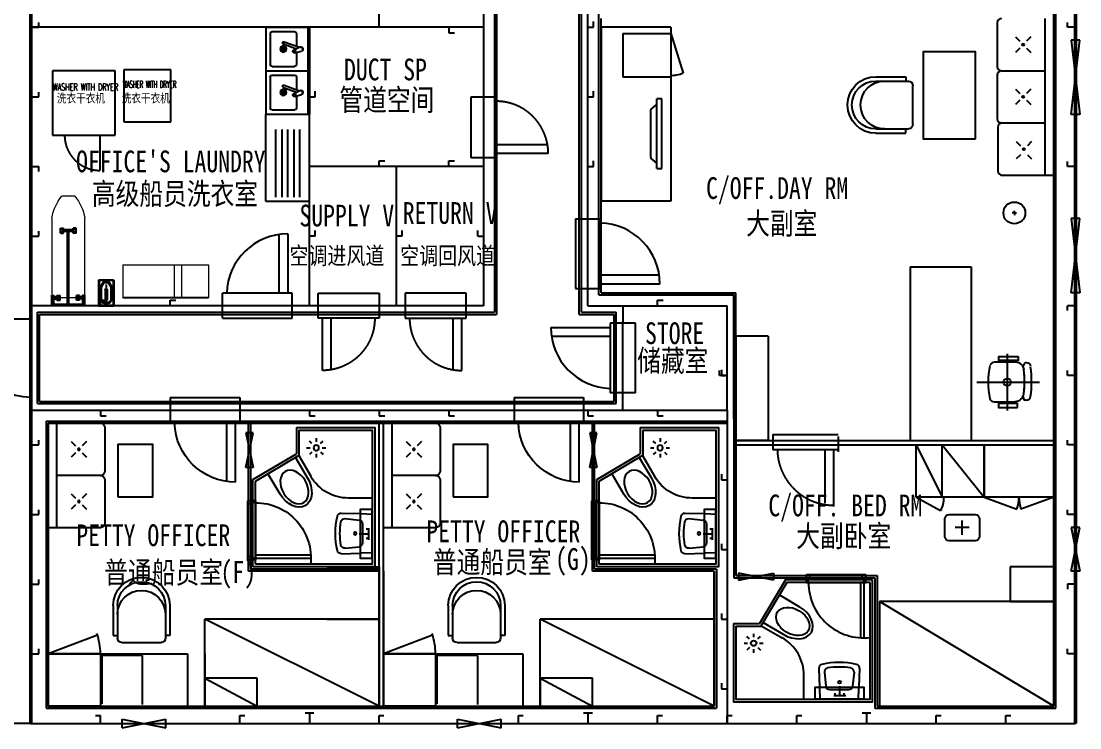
# Model space of a CAD drawing. Header units: millimetres. Extents: x -1838618 to -1600818, y -1770412 to -1553248.
# Drawn here: x -1688121 to -1675959, y -1695195 to -1687075 of the extents above; entities that cross this region are included whole.
import ezdxf
from ezdxf.enums import TextEntityAlignment as Align

# ---------------------------------------------------------------- set-up
doc = ezdxf.new("R2010")
doc.units = ezdxf.units.MM
doc.header["$LTSCALE"] = 100
for name, pattern in [('ACAD_ISO04W100', [30, 24, -3, 0, -3]), ('AI9-LType1', [1.143, 0.762, -0.381]), ('BORDER', [1.75, 1, -0.25, 0.25, -0.25]), ('CENTER2', [28.575, 19.05, -3.175, 3.175, -3.175]), ('DASHED', [0.75, 0.5, -0.25]), ('DASHEDSS', [0.175, 0.125, -0.05]), ('EB_DASHDOT', [39, 30, -3, 3, -3]), ('HIDDEN', [9.525, 6.35, -3.175]), ('PHANTOM2', [31.75, 15.875, -3.175, 3.175, -3.175, 3.175, -3.175])]:
    doc.linetypes.add(name, pattern=pattern)
for name, color, linetype in [('0 CSDC Comment', 9, 'Continuous'), ('412equipment', 6, 'Continuous'), ('CC', 90, 'Continuous'), ('Eq', 4, 'PHANTOM2'), ('FUN', 3, 'Continuous'), ('Funno', 3, 'Continuous'), ('Furniture', 3, 'Continuous'), ('LIN', 132, 'Continuous'), ('text1', 7, 'Continuous'), ('TEXT2', 7, 'Continuous'), ('TOITOR', 6, 'Continuous')]:
    doc.layers.add(name, color=color, linetype=linetype)
for name, color, linetype, lineweight in [('CAXA0', 2, 'Continuous', 70), ('CAXA3', 2, 'Continuous', 25), ("OWNER'S C", 4, 'CENTER2', 15)]:
    doc.layers.add(name, color=color, linetype=linetype, lineweight=lineweight)
doc.styles.add('HZ', font='romans.shx', dxfattribs={"width": 0.8, "height": 4, "bigfont": 'hzdx.shx'})
doc.styles.add('ROMANC', font='romans.shx', dxfattribs={"width": 0.85, "height": 150})
doc.styles.add('ROMANT', font='', dxfattribs={"width": 0.8})
doc.styles.get('ROMANT').set_extended_font_data('SimSun')

# ---------------------------------------------------------------- blocks, each defined once
blk = doc.blocks.new('A$C67547F16')
at = {"color": 6}
for p, q in [((0, 9600), (0, -9600)), ((-12000, -9600), (-14712, -9600)), ((-12000, -9600), (0, -9600))]:
    blk.add_line(p, q, dxfattribs=at)
blk = doc.blocks.new('C DECK')
at = {"color": 6, "lineweight": 50}
for p, q in [((0, 9600, 590), (0, -9600, 590)), ((-12000, -4800, 590), (-12000, 6000, 590)), ((-12000, -4800, 590), (-12000, -6000, 590)), ((-12000, -9600, 590), (-12000, -6000, 590))]:
    blk.add_line(p, q, dxfattribs=at)
at = {"layer": '412equipment', "color": 7}
blk.add_blockref('A$C67547F16', (0, 0, 590), dxfattribs=at)
blk = doc.blocks.new('3沙发')
at = {"color": 2}
for p, q in [((-650, 650), (-1150, 650)), ((-50, 650), (-550, 650)), ((-1200, 600), (-1200, 0)), ((-600, 600), (-600, 100)), ((0, 0), (0, 600)), ((-939, 389), (-989, 439)), ((-811, 439), (-861, 389)), ((-339, 389), (-389, 439)), ((-211, 439), (-261, 389)), ((-939, 311), (-989, 261)), ((-892, 358), (-908, 342)), ((-892, 342), (-908, 358)), ((-811, 261), (-861, 311)), ((-339, 311), (-389, 261)), ((-292, 358), (-308, 342)), ((-292, 342), (-308, 358)), ((-211, 261), (-261, 311)), ((-1200, 100), (0, 100)), ((-1200, 0), (0, 0)), ((0, 100), (0, 100))]:
    blk.add_line(p, q, dxfattribs=at)
for centre in [(-900, 350), (-300, 350)]:
    blk.add_circle(centre, 11.2, dxfattribs=at)
for centre, start, end in [((-1150, 600), 90, 180), ((-650, 600), 0, 90), ((-550, 600), 90, 180), ((-50, 600), 0, 90)]:
    blk.add_arc(centre, 50, start, end, dxfattribs=at)
blk = doc.blocks.new('沙发')
at = {"color": 2, "linetype": 'Continuous'}
for p, q in [((100, 275), (-275, 275)), ((100, 325), (-243.791834, 325)), ((-243.791834, 325), (-243.791834, 275)), ((-325, -225), (-325, 225)), ((100, -275), (-275, -275)), ((-243.791834, -325), (-243.791834, -275)), ((100, -325), (-243.791834, -325))]:
    blk.add_line(p, q, dxfattribs=at)
for centre, radius, start, end in [((-275, 225), 50, 90, 180), ((0, 0), 275, 270, 90), ((100, 0), 325, 270, 90), ((100, 0), 275, 270, 90), ((-275, -225), 50, 180, 270)]:
    blk.add_arc(centre, radius, start, end, dxfattribs=at)
blk = doc.blocks.new('N.T.')
at = {"color": 2}
for p, q in [((0, 0), (0, -400)), ((500, 0), (0, 0)), ((500, -400), (500, 0)), ((0, -400), (500, -400))]:
    blk.add_line(p, q, dxfattribs=at)
blk = doc.blocks.new('BED(2000X1000)')
at = {"color": 2}
for p, q in [((0, -1000), (0, 0)), ((2000, 0), (0, 0)), ((2000, 0), (2000, -1000)), ((0, -1000), (2000, -1000))]:
    blk.add_line(p, q, dxfattribs=at)
at = {"color": 1, "linetype": 'ACAD_ISO04W100', "ltscale": 5}
blk.add_line((2000, -1000), (0, 0), dxfattribs=at)
blk = doc.blocks.new('T.T.1000X600X600')
at = {"layer": 'Furniture'}
blk.add_lwpolyline([(-565, 199), (-165, 199), (-165, -401), (-565, -401)], close=True, dxfattribs=at)
blk = doc.blocks.new('1')
at = {"color": 6}
for p, q in [((-29251, -38306), (-29161, -38306)), ((-29161, -38306), (-29161, -38250))]:
    blk.add_line(p, q, dxfattribs=at)
blk = doc.blocks.new('A$C491949C4')
at = {"color": 240, "linetype": 'ByBlock'}
for p, q in [((982, 384), (989, 166)), ((1450, 384), (1443, 166)), ((1045, 339), (1062, 179)), ((1387, 339), (1370, 179)), ((989, 151), (993, 32)), ((1105, 140), (1327, 140)), ((1223, 73), (1223, 177)), ((1439, 32), (1443, 151)), ((1156, 73), (1291, 73)), ((1169, 73), (1169, 99)), ((1274, 73), (1274, 99))]:
    blk.add_line(p, q, dxfattribs=at)
blk.add_lwpolyline([(940, 30), (940, 166), (1500, 166), (1500, 30)], close=True, dxfattribs=at)
blk.add_circle((1218, 225), 16.4, dxfattribs=at)
for centre, radius, start, end in [((1026, 385), 44, 102.5848, 181.8677), ((1216, -423), 874, 76.7925, 103.2092), ((1089, 344), 44, 99.097, 185.8302), ((1216, -390), 789, 80.2286, 99.7732), ((1343, 344), 44, 354.1698, 80.9047), ((1406, 385), 44, 358.1323, 77.4168), ((1105, 184), 44, 185.8302, 270), ((1327, 184), 44, 270, 354.1698)]:
    blk.add_arc(centre, radius, start, end, dxfattribs=at)
at = {"layer": 'TOITOR', "color": 240, "linetype": 'ByBlock'}
for p, q in [((840, 1370), (840, 1460)), ((840, 1460), (1520, 1460)), ((880, 1410), (880, 1460)), ((1480, 1410), (1480, 1460)), ((1520, 1370), (1520, 1460)), ((597, 1400), (300, 900)), ((615, 1370), (317, 869)), ((1600, 1400), (597, 1400)), ((1570, 1370), (615, 1370)), ((840, 1370), (1520, 1370)), ((860, 1370), (860, 1410)), ((860, 1410), (1500, 1410)), ((1462, 1370), (1462, 734)), ((1500, 1370), (1500, 1410)), ((1500, 1370), (1500, 733)), ((530, 1228), (760, 1091)), ((0, 900), (300, 900)), ((30, 870), (317, 870)), ((319, 873), (559, 735)), ((342, 911), (572, 775)), ((184, 722), (155, 750)), ((233, 782), (233, 742)), ((282, 722), (310, 750)), ((123, 672), (163, 672)), ((184, 623), (155, 594)), ((282, 623), (310, 594)), ((302, 672), (343, 672)), ((233, 603), (233, 562)), ((810, 30), (810, 302))]:
    blk.add_line(p, q, dxfattribs=at)
for points in [[(0, 900), (0, 0), (1600, 0), (1600, 1400)], [(30, 870), (30, 30), (1570, 30), (1570, 1370)]]:
    blk.add_lwpolyline(points, dxfattribs=at)
blk.add_circle((233, 672), 31.3, dxfattribs=at)
for centre, radius, start, end in [((1500, 1370), 637, 180, 276.309), ((310, 302), 500, 0, 60.1011)]:
    blk.add_arc(centre, radius, start, end, dxfattribs=at)
blk.add_ellipse((683, 922), major_axis=(178, -106), ratio=0.695122, dxfattribs=at)
blk.add_ellipse((666, 933), major_axis=(230, -137), ratio=0.688679, start_param=-1.570796, end_param=1.570796, dxfattribs=at)
blk = doc.blocks.new('A$C27DC17FB')
at = {"layer": 'LIN'}
for p, q in [((0, 400), (82, 0)), ((0, 0), (82, 400)), ((82, 400), (0, 400)), ((82, 0), (0, 0))]:
    blk.add_line(p, q, dxfattribs=at)
blk = doc.blocks.new('SANTITY A')
at = {"layer": 'LIN'}
for p, q in [((0, 1700), (-1500, 1700)), ((-1500, 1700), (-1500, 0)), ((0, 1675), (-1475, 1675)), ((-1475, 1675), (-1475, 0))]:
    blk.add_line(p, q, dxfattribs=at)
blk.add_blockref('A$C27DC17FB', (-1529, 110), dxfattribs=at)
at = {"layer": 'TOITOR', "rotation": 90}
blk.add_blockref('A$C491949C4', (-50, 50), dxfattribs=at)
blk = doc.blocks.new('TV')
at = {"layer": 'Eq'}
for p, q in [((62, 56), (118, 125)), ((666, 130), (134, 130)), ((738, 56), (682, 125)), ((0, 56), (0, 0)), ((0, 56), (800, 56)), ((0, 0), (800, 0)), ((800, 0), (800, 56))]:
    blk.add_line(p, q, dxfattribs=at)
for centre, start, end in [((134, 105), 90, 128.5889), ((666, 105), 51.4111, 90)]:
    blk.add_arc(centre, 25, start, end, dxfattribs=at)
blk = doc.blocks.new('TV TABLE2')
at = {"layer": 'FUN'}
for p, q in [((0, 0), (0, -800)), ((0, 0), (2000, 0)), ((2000, 0), (2000, -800)), ((0, -800), (2000, -800))]:
    blk.add_line(p, q, dxfattribs=at)
blk = doc.blocks.new('book rack(600x320x280)')
at = {"color": 2, "ltscale": 10}
for p, q in [((-600, 0), (-600, -320)), ((0, 0), (-600, 0)), ((-600, 0), (0, -320)), ((0, -320), (0, 0)), ((-600, -320), (0, -320))]:
    blk.add_line(p, q, dxfattribs=at)
blk = doc.blocks.new('BC12')
at = {"color": 2}
for p, q in [((0, 0), (370, 0)), ((0, -1200), (0, 0)), ((370, -1200), (370, 0)), ((0, -1200), (370, -1200))]:
    blk.add_line(p, q, dxfattribs=at)
blk = doc.blocks.new('DFD')
at = {"color": 2}
for p, q in [((700, 0), (0, 0)), ((0, 0), (0, -287)), ((700, -287), (700, 0)), ((0, -287), (700, -287))]:
    blk.add_line(p, q, dxfattribs=at)
at = {"color": 2, "linetype": 'BORDER', "ltscale": 200}
for p, q in [((550, -879), (550, -287)), ((650, -887), (650, -287))]:
    blk.add_line(p, q, dxfattribs=at)
at = {"color": 2, "linetype": 'BORDER', "lineweight": -3, "ltscale": 200}
blk.add_arc((650, -287), 600, 179.9967, 270, dxfattribs=at)
blk = doc.blocks.new('DOOR700C NEW')
at = {"color": 2}
for p, q in [((650, 688), (650, 13)), ((750, 695), (750, 13)), ((800, 13), (0, 13)), ((0, -275), (0, 13)), ((800, -275), (800, 13)), ((0, -275), (800, -275))]:
    blk.add_line(p, q, dxfattribs=at)
at = {"color": 2, "lineweight": -3, "ltscale": 5}
blk.add_arc((750, -5), 700, 90, 178.5788, dxfattribs=at)
blk = doc.blocks.new('ST.')
at = {"color": 2, "ltscale": 10}
for p, q in [((-151, 150), (-151, -150)), ((99, 200), (-101, 200)), ((149, -150), (149, 150)), ((-101, -200), (49, -200)), ((49, -200), (99, -200))]:
    blk.add_line(p, q, dxfattribs=at)
at = {"color": 2, "linetype": 'CENTER2', "ltscale": 5}
for p, q in [((-85, 0), (83, 0)), ((-1, 81), (-1, -81))]:
    blk.add_line(p, q, dxfattribs=at)
at = {"color": 2, "ltscale": 10}
for centre, start, end in [((-101, 150), 90, 180), ((99, 150), 0, 90), ((-101, -150), 180, 270), ((99, -150), 270, 0)]:
    blk.add_arc(centre, 50, start, end, dxfattribs=at)
blk = doc.blocks.new('WARDROBE(800X600X2100)')
at = {"color": 2}
for p, q in [((0, 0), (800, 0)), ((0, 0), (0, -600)), ((800, 0), (800, -600)), ((800, 0), (800, -500)), ((800, -600), (0, -600)), ((0, -600), (376, -737)), ((0, -600), (0, -600)), ((800, -600), (424, -737))]:
    blk.add_line(p, q, dxfattribs=at)
for centre, start, end in [((0, -600), 339.9575, 0), ((800, -600), 180, 200.0425)]:
    blk.add_arc(centre, 400, start, end, dxfattribs=at)
blk = doc.blocks.new('CAXBLOCK37', base_point=(39391, -218530))
at = {"layer": 'CAXA3', "linetype": 'Continuous', "lineweight": 25}
for p, q in [((39345, -218599), (39366, -218523)), ((39377, -218612), (39414, -218542)), ((39354, -218618), (39357, -218619)), ((39448, -218728), (39394, -218580)), ((39474, -218719), (39411, -218546))]:
    blk.add_line(p, q, dxfattribs=at)
for centre, radius, start, end in [((39391, -218530), 26, 332.4043, 164.5987), ((39391, -218530), 21, 2.452, 135.3094), ((39360, -218603), 16, 164.5987, 248.5015), ((39363, -218604), 16, 248.5015, 332.4043), ((39461, -218724), 14, 200, 290), ((39461, -218724), 14, 290, 20)]:
    blk.add_arc(centre, radius, start, end, dxfattribs=at)
blk.add_ellipse((39364, -218597), major_axis=(4.8, 12.1), ratio=0.769231, dxfattribs=at)
blk = doc.blocks.new('CAXBLOCK38', base_point=(39391, -218730))
at = {"layer": 'CAXA3', "linetype": 'Continuous', "lineweight": 25}
for p, q in [((39389, -218728), (39366, -218728)), ((39389, -218732), (39366, -218732)), ((39389, -218705), (39389, -218728)), ((39389, -218732), (39389, -218755)), ((39393, -218705), (39393, -218728)), ((39416, -218728), (39393, -218728)), ((39416, -218732), (39393, -218732)), ((39393, -218732), (39393, -218755))]:
    blk.add_line(p, q, dxfattribs=at)
for radius in [35, 25]:
    blk.add_circle((39391, -218730), radius, dxfattribs=at)
blk = doc.blocks.new('CAXBLOCK36', base_point=(39357, -218619))
at = {"layer": 'CAXA3', "linetype": 'Continuous', "lineweight": 25}
for p, q in [((39641, -218430), (39141, -218430)), ((39641, -218450), (39141, -218450)), ((39641, -218930), (39641, -218430)), ((39641, -218930), (39141, -218930))]:
    blk.add_line(p, q, dxfattribs=at)
at = {"layer": 'CAXA3', "color": 7, "linetype": 'Continuous', "lineweight": 25}
for p, q in [((39141, -218930), (39141, -218430)), ((39141, -218930), (39141, -218430)), ((39191, -218860), (39191, -218600)), ((39350, -218580), (39211, -218580)), ((39571, -218580), (39424, -218580)), ((39591, -218860), (39591, -218600)), ((39571, -218880), (39211, -218880))]:
    blk.add_line(p, q, dxfattribs=at)
for centre, start, end in [((39211, -218600), 90, 180), ((39571, -218600), 0, 90), ((39211, -218860), 180, 270), ((39571, -218860), 270, 360)]:
    blk.add_arc(centre, 20, start, end, dxfattribs=at)
at = {"layer": 'CAXA0', "linetype": 'Continuous', "lineweight": 25}
for name, p in [('CAXBLOCK37', (39391, -218530)), ('CAXBLOCK38', (39391, -218730))]:
    blk.add_blockref(name, p, dxfattribs=at)
blk = doc.blocks.new('iron')
at = {"layer": 'CAXA3', "linetype": 'Continuous', "lineweight": 25}
for p, q in [((-87, 64), (-87, -213)), ((-82, 64), (-82, -213)), ((77, 74), (-77, 74)), ((-77, 69), (77, 69)), ((-36, 44), (-62, -2)), ((-27, 39), (-52, -5)), ((-22, 55), (22, 55)), ((19, 55), (-19, 55)), ((19, 45), (-19, 45)), ((0, 21), (0, -21)), ((52, -5), (27, 39)), ((62, -2), (36, 44)), ((82, 64), (82, -213)), ((87, 64), (87, -213)), ((-62, -2), (-62, -155)), ((-52, -5), (-52, -155)), ((-11, -35), (-11, -153)), ((6, -30), (-6, -30)), ((11, -35), (11, -153)), ((52, -155), (52, -5)), ((62, -155), (62, -2)), ((89, -223), (-89, -223)), ((-77, -218), (77, -218)), ((-22, -185), (22, -185)), ((-22, -195), (22, -195)), ((6, -158), (-6, -158))]:
    blk.add_line(p, q, dxfattribs=at)
for centre, radius, start, end in [((-77, 64), 10, 90, 180), ((-77, 64), 5, 90, 180), ((-19, 35), 20, 90, 150.7143), ((-19, 35), 10, 90, 150.7143), ((19, 35), 20, 29.2857, 90), ((19, 35), 10, 29.2857, 90), ((77, 64), 10, 0, 90), ((77, 64), 5, 0, 90), ((-6, -35), 5, 90, 180), ((6, -35), 5, 0, 90), ((-77, -213), 10, 180, 270), ((-77, -213), 5, 180, 270), ((-22, -155), 40, 180, 270), ((-22, -155), 30, 180, 270), ((-6, -153), 5, 180, 270), ((6, -153), 5, 270, 0), ((22, -155), 30, 270, 0), ((22, -155), 40, 270, 360), ((77, -213), 10, 270, 0), ((77, -213), 5, 270, 0)]:
    blk.add_arc(centre, radius, start, end, dxfattribs=at)
blk = doc.blocks.new('CAXBLOCK43', base_point=(38364, -218435))
at = {"layer": 'Defpoints', "linetype": 'Continuous', "lineweight": 0}
for p, q in [((38358, -218437), (38358, -218435)), ((38358, -218435), (38370, -218435)), ((38358, -218437), (38370, -218437)), ((38370, -218435), (38370, -218437))]:
    blk.add_line(p, q, dxfattribs=at)
blk = doc.blocks.new('CAXBLOCK44', base_point=(38364, -218437))
at = {"linetype": 'EB_DASHDOT', "lineweight": 0}
blk.add_line((38364, -218434), (38364, -218441), dxfattribs=at)
at = {"layer": 'Defpoints', "linetype": 'Continuous', "lineweight": 0}
for p, q in [((38359, -218437), (38369, -218437)), ((38359, -218437), (38359, -218438)), ((38359, -218438), (38369, -218438)), ((38363, -218437), (38363, -218438)), ((38364, -218437), (38364, -218437)), ((38364, -218437), (38364, -218438)), ((38369, -218437), (38369, -218438))]:
    blk.add_line(p, q, dxfattribs=at)
blk = doc.blocks.new('CAXBLOCK45', base_point=(38364, -218438))
at = {"linetype": 'EB_DASHDOT', "lineweight": 0}
blk.add_line((38364, -218435), (38364, -218449), dxfattribs=at)
at = {"layer": 'Defpoints', "linetype": 'Continuous', "lineweight": 0}
for p, q in [((38356, -218439), (38356, -218446)), ((38358, -218438), (38369, -218438)), ((38358, -218446), (38369, -218446)), ((38360, -218446), (38360, -218439)), ((38367, -218446), (38367, -218439)), ((38371, -218439), (38371, -218446))]:
    blk.add_line(p, q, dxfattribs=at)
for centre, radius, start, end in [((38358, -218441), 3.21, 55.8595, 124.1405), ((38358, -218443), 3.21, 235.8595, 304.1405), ((38364, -218450), 12, 72.5424, 107.4576), ((38364, -218434), 12, 252.5424, 287.4576), ((38369, -218441), 3.21, 55.8595, 124.1405), ((38369, -218443), 3.21, 235.8595, 304.1405)]:
    blk.add_arc(centre, radius, start, end, dxfattribs=at)
blk = doc.blocks.new('CAXBLOCK46', base_point=(38008, -218435))
at = {"layer": 'Defpoints', "linetype": 'Continuous', "lineweight": 0}
for p, q in [((38014, -218435), (38002, -218435)), ((38002, -218435), (38002, -218437)), ((38014, -218437), (38002, -218437)), ((38014, -218437), (38014, -218435))]:
    blk.add_line(p, q, dxfattribs=at)
blk = doc.blocks.new('CAXBLOCK47', base_point=(38008, -218437))
at = {"linetype": 'EB_DASHDOT', "lineweight": 0}
blk.add_line((38008, -218434), (38008, -218441), dxfattribs=at)
at = {"layer": 'Defpoints', "linetype": 'Continuous', "lineweight": 0}
for p, q in [((38013, -218437), (38003, -218437)), ((38003, -218437), (38003, -218438)), ((38013, -218438), (38003, -218438)), ((38007, -218437), (38007, -218437)), ((38007, -218437), (38008, -218438)), ((38008, -218437), (38008, -218438)), ((38013, -218437), (38013, -218438))]:
    blk.add_line(p, q, dxfattribs=at)
blk = doc.blocks.new('CAXBLOCK48', base_point=(38008, -218438))
at = {"linetype": 'EB_DASHDOT', "lineweight": 0}
blk.add_line((38008, -218435), (38008, -218449), dxfattribs=at)
at = {"layer": 'Defpoints', "linetype": 'Continuous', "lineweight": 0}
for p, q in [((38000, -218439), (38000, -218446)), ((38013, -218438), (38002, -218438)), ((38013, -218446), (38002, -218446)), ((38004, -218446), (38004, -218439)), ((38011, -218446), (38011, -218439)), ((38015, -218439), (38015, -218446))]:
    blk.add_line(p, q, dxfattribs=at)
for centre, radius, start, end in [((38002, -218441), 3.21, 55.8595, 124.1405), ((38002, -218443), 3.21, 235.8595, 304.1405), ((38008, -218450), 12, 72.5424, 107.4576), ((38008, -218434), 12, 252.5424, 287.4576), ((38013, -218441), 3.21, 55.8595, 124.1405), ((38013, -218443), 3.21, 235.8595, 304.1405)]:
    blk.add_arc(centre, radius, start, end, dxfattribs=at)
blk = doc.blocks.new('CAXBLOCK49', base_point=(38186, -218435))
at = {"layer": 'Defpoints', "linetype": 'Continuous', "lineweight": 0}
for p, q in [((38180, -218437), (38180, -218435)), ((38180, -218435), (38192, -218435)), ((38180, -218437), (38192, -218437)), ((38192, -218435), (38192, -218437))]:
    blk.add_line(p, q, dxfattribs=at)
blk = doc.blocks.new('CAXBLOCK50', base_point=(38186, -218437))
at = {"linetype": 'EB_DASHDOT', "lineweight": 0}
blk.add_line((38186, -218434), (38186, -218441), dxfattribs=at)
at = {"layer": 'Defpoints', "linetype": 'Continuous', "lineweight": 0}
for p, q in [((38181, -218437), (38191, -218437)), ((38181, -218437), (38181, -218438)), ((38181, -218438), (38191, -218438)), ((38185, -218437), (38185, -218438)), ((38186, -218437), (38186, -218437)), ((38186, -218437), (38186, -218438)), ((38191, -218437), (38191, -218438))]:
    blk.add_line(p, q, dxfattribs=at)
blk = doc.blocks.new('CAXBLOCK51', base_point=(38186, -218438))
at = {"linetype": 'EB_DASHDOT', "lineweight": 0}
blk.add_line((38186, -218435), (38186, -218449), dxfattribs=at)
at = {"layer": 'Defpoints', "linetype": 'Continuous', "lineweight": 0}
for p, q in [((38178, -218439), (38178, -218446)), ((38180, -218438), (38191, -218438)), ((38180, -218446), (38191, -218446)), ((38182, -218446), (38182, -218439)), ((38189, -218446), (38189, -218439)), ((38193, -218439), (38193, -218446))]:
    blk.add_line(p, q, dxfattribs=at)
for centre, radius, start, end in [((38180, -218441), 3.21, 55.8595, 124.1405), ((38180, -218443), 3.21, 235.8595, 304.1405), ((38186, -218450), 12, 72.5424, 107.4576), ((38186, -218434), 12, 252.5424, 287.4576), ((38191, -218441), 3.21, 55.8595, 124.1405), ((38191, -218443), 3.21, 235.8595, 304.1405)]:
    blk.add_arc(centre, radius, start, end, dxfattribs=at)
blk = doc.blocks.new('ban')
at = {"color": 7, "linetype": 'EB_DASHDOT', "lineweight": 0}
for p, q in [((-456, -1209), (-456, -1075)), ((-100, -1209), (-100, -1075)), ((-452, -1108), (-107, -1108))]:
    blk.add_line(p, q, dxfattribs=at)
at = {"layer": 'CAXA0', "color": 7, "linetype": 'Continuous', "lineweight": 0}
for p, q in [((-353, 61), (-203, 61)), ((-468, -1178), (-468, -191)), ((-88, -191), (-88, -1178)), ((-471, -1078), (-441, -1078)), ((-471, -1198), (-471, -1078)), ((-441, -1198), (-441, -1078)), ((-85, -1078), (-115, -1078)), ((-115, -1198), (-115, -1078)), ((-85, -1198), (-85, -1078)), ((-486, -1203), (-486, -1198)), ((-426, -1198), (-486, -1198)), ((-441, -1097), (-433, -1097)), ((-441, -1119), (-433, -1119)), ((-123, -1178), (-433, -1178)), ((-426, -1203), (-426, -1198)), ((-258, -1198), (-298, -1198)), ((-298, -1203), (-298, -1198)), ((-286, -1198), (-286, -1178)), ((-270, -1198), (-270, -1178)), ((-258, -1203), (-258, -1198)), ((-130, -1203), (-130, -1198)), ((-130, -1198), (-70, -1198)), ((-115, -1097), (-123, -1097)), ((-115, -1119), (-123, -1119)), ((-70, -1203), (-70, -1198))]:
    blk.add_line(p, q, dxfattribs=at)
at = {"layer": 'CAXA0', "color": 7, "linetype": 'Continuous', "lineweight": 25}
for p, q in [((-368, -308), (-333, -308)), ((-368, -364), (-368, -308)), ((-368, -323), (-333, -323)), ((-368, -349), (-333, -349)), ((-368, -364), (-333, -364)), ((-333, -364), (-333, -308)), ((-333, -325), (-223, -325)), ((-333, -347), (-223, -347)), ((-286, -1178), (-286, -347)), ((-270, -1178), (-270, -347)), ((-188, -308), (-223, -308)), ((-223, -364), (-223, -308)), ((-188, -323), (-223, -323)), ((-188, -349), (-223, -349)), ((-188, -364), (-223, -364)), ((-188, -364), (-188, -308)), ((-408, -1080), (-373, -1080)), ((-408, -1136), (-408, -1080)), ((-373, -1136), (-373, -1080)), ((-148, -1080), (-183, -1080)), ((-183, -1136), (-183, -1080)), ((-148, -1136), (-148, -1080)), ((-433, -1097), (-408, -1097)), ((-433, -1119), (-408, -1119)), ((-408, -1095), (-373, -1095)), ((-408, -1121), (-373, -1121)), ((-408, -1136), (-373, -1136)), ((-148, -1095), (-183, -1095)), ((-148, -1121), (-183, -1121)), ((-148, -1136), (-183, -1136)), ((-123, -1097), (-148, -1097)), ((-123, -1119), (-148, -1119))]:
    blk.add_line(p, q, dxfattribs=at)
at = {"layer": 'CAXA0', "linetype": 'Continuous', "lineweight": 0}
for p, q in [((-460, -1187), (-460, -1181)), ((-453, -1187), (-453, -1181)), ((-282, -1187), (-282, -1181)), ((-275, -1187), (-275, -1181)), ((-104, -1187), (-104, -1181)), ((-97, -1187), (-97, -1181))]:
    blk.add_line(p, q, dxfattribs=at)
at = {"layer": 'CAXA0', "color": 7, "linetype": 'Continuous', "lineweight": 0}
for centre, start, end in [((82, -290), 141.1146, 169.811), ((-638, -290), 10.189, 38.8854)]:
    blk.add_arc(centre, 559, start, end, dxfattribs=at)
at = {"layer": 'Defpoints', "linetype": 'Continuous', "lineweight": 0}
for p, q in [((-452, -1181), (-460, -1181)), ((-460, -1187), (-460, -1181)), ((-452, -1187), (-452, -1181)), ((-274, -1181), (-282, -1181)), ((-282, -1187), (-282, -1181)), ((-274, -1187), (-274, -1181)), ((-104, -1181), (-96, -1181)), ((-104, -1187), (-104, -1181)), ((-96, -1187), (-96, -1181))]:
    blk.add_line(p, q, dxfattribs=at)
at = {"layer": 'CAXA0', "color": 7, "linetype": 'Continuous', "lineweight": 0, "rotation": 180}
for name, p in [('CAXBLOCK45', (-456, -1195)), ('CAXBLOCK43', (-456, -1198)), ('CAXBLOCK44', (-456, -1197)), ('CAXBLOCK51', (-278, -1195)), ('CAXBLOCK49', (-278, -1198)), ('CAXBLOCK50', (-278, -1197)), ('CAXBLOCK48', (-100, -1195)), ('CAXBLOCK46', (-100, -1198)), ('CAXBLOCK47', (-100, -1197))]:
    blk.add_blockref(name, p, dxfattribs=at)
blk = doc.blocks.new('3233')
at = {"color": 7, "linetype": 'Continuous', "lineweight": 0}
for p, q in [((-985, 0), (-985, -380)), ((-985, 0), (0, 0)), ((0, 0), (0, -380))]:
    blk.add_line(p, q, dxfattribs=at)
at = {"color": 7, "linetype": 'AI9-LType1', "lineweight": 0, "ltscale": 50}
for p, q in [((-395, 0), (-395, -380)), ((-310, 0), (-310, -380))]:
    blk.add_line(p, q, dxfattribs=at)
blk.add_line((0, -380), (-985, -380))
blk = doc.blocks.new('3FDF')
at = {"color": 2}
for p, q in [((7830, -15630, 590), (7830, 3170, 590)), ((7855, -15655, 590), (7855, 3195, 590)), ((2380, -11130, 590), (2380, -1329.7, 590)), ((2405, -11105, 590), (2405, -1354.7, 590)), ((1405, -4360, 590), (1405, -11105.3, 590)), ((1430, -4335, 590), (1430, -11130.3, 590)), ((2605, -10905, 590), (2605, -7680, 590)), ((2630, -10880, 590), (2630, -7730, 590)), ((7180, -7780, 590), (7180, -8280, 590)), ((7730, -9530, 590), (7730, -7730, 590)), ((7830, -9530, 590), (7830, -7730, 590)), ((2630, -7830, 590), (2630, -8330, 590)), ((3185, -7830, 590), (2635, -7830, 590)), ((3430, -7901.1, 590), (3572.6, -8357.6, 590)), ((7391.4, -7941.4, 590), (7440.7, -7990.7, 590)), ((7472.1, -8022.1, 590), (7487.9, -8037.9, 590)), ((7487.9, -8022.1, 590), (7472.1, -8037.9, 590)), ((7568.6, -7941.4, 590), (7519.3, -7990.7, 590)), ((7440.7, -8069.3, 590), (7391.4, -8118.6, 590)), ((7519.3, -8069.3, 590), (7568.6, -8118.6, 590)), ((7180, -8380, 590), (7180, -8880, 590)), ((7230, -8330, 590), (7730, -8330, 590)), ((1136.4, -9330.1, 590), (1136.4, -8630.1, 590)), ((1136.4, -8630.1, 590), (1423.6, -8630.1, 590)), ((1423.6, -8630.1, 590), (1423.6, -9330.1, 590)), ((7391.4, -8541.4, 590), (7440.7, -8590.7, 590)), ((7472.1, -8622.1, 590), (7487.9, -8637.9, 590)), ((7487.9, -8622.1, 590), (7472.1, -8637.9, 590)), ((7568.6, -8541.4, 590), (7519.3, -8590.7, 590)), ((7440.7, -8669.3, 590), (7391.4, -8718.6, 590)), ((7519.3, -8669.3, 590), (7568.6, -8718.6, 590)), ((7187.8, -8980, 590), (7187.8, -9480, 590)), ((7230, -8930, 590), (7730, -8930, 590)), ((7399.2, -9142, 590), (7448.4, -9191.3, 590)), ((7479.9, -9222.7, 590), (7495.7, -9238.5, 590)), ((7495.7, -9222.7, 590), (7479.9, -9238.5, 590)), ((7576.3, -9142, 590), (7527.1, -9191.3, 590)), ((1423.6, -9330.1, 590), (1136.4, -9330.1, 590)), ((7448.4, -9294.2, 590), (7399.2, -9343.5, 590)), ((7527.1, -9294.2, 590), (7576.3, -9343.5, 590)), ((7222.2, -9530, 590), (7822.2, -9530, 590)), ((7377.8, -9963.9, 590), (7352.8, -9963.9, 590)), ((7377.8, -9963.9, 590), (7352.8, -9963.9, 590)), ((7377.8, -9963.9, 590), (7377.8, -9938.9, 590)), ((7377.8, -9963.9, 590), (7402.8, -9963.9, 590)), ((7377.8, -9963.9, 590), (7377.8, -9988.9, 590)), ((7377.8, -9963.9, 590), (7402.8, -9963.9, 590)), ((2605, -10905, 590), (4155, -10905, 590)), ((-3845, -11105.3, 590), (1405, -11105.3, 590)), ((-3820, -11130.3, 590), (1430, -11130.3, 590)), ((2380, -11130, 590), (2780, -11130, 590)), ((2405, -11105, 590), (2805, -11105, 590)), ((2780, -12130, 590), (2780, -11130, 590)), ((2805, -12155, 590), (2805, -11105, 590)), ((7296, -11582.4, 590), (7296, -12234.4, 590)), ((7519.4, -11686.9, 590), (7510.4, -11686.9, 590)), ((6945.7, -11908.4, 590), (7665.2, -11908.4, 590)), ((-3845, -12155, 590), (2805, -12155, 590)), ((-3820, -12130.1, 590), (2780, -12129.5, 590)), ((7514.4, -12114.9, 590), (7505.4, -12114.9, 590)), ((-3745, -12355, 590), (-3745, -15655, 590)), ((-3745, -12355, 590), (4080, -12355, 590)), ((-3720, -12380, 590), (4080, -12380, 590)), ((80, -15605, 590), (80, -12380, 590)), ((130, -15630, 590), (130, -12380, 590)), ((4604.7, -12509.3, 590), (5354.7, -12509.3, 590)), ((4604.7, -12509.3, 590), (4604.7, -12686.7, 590)), ((4180, -12580, 590), (5840.7, -12580, 590)), ((4180, -12630, 590), (5821.1, -12630, 590)), ((5354.7, -12531.3, 590), (5354.7, -12708.6, 590)), ((5716.8, -12580, 590), (7830, -12580, 590)), ((5716.8, -12630, 590), (7830, -12630, 590)), ((5354.7, -12686.6, 590), (4604.7, -12686.7, 590)), ((7830, -14075, 590), (7830, -15630, 590)), ((-3720, -15025, 590), (-3720, -15630, 590)), ((-3120, -15030, 590), (-3720, -15030, 590)), ((-3120, -15030, 590), (-2120, -15030, 590)), ((-3120, -15030, 590), (-3120, -15630, 590)), ((-2120, -15030, 590), (-2120, -15630, 590)), ((-1920, -15030, 590), (-1920, -15630, 590)), ((130, -15025, 590), (130, -15630, 590)), ((730, -15030, 590), (130, -15030, 590)), ((730, -15030, 590), (1730, -15030, 590)), ((730, -15030, 590), (730, -15630, 590)), ((1730, -15030, 590), (1730, -15630, 590)), ((-3745, -15655, 590), (3955, -15655, 590)), ((-3720, -15630, 590), (3930, -15630, 590)), ((5775, -15655, 590), (7855, -15655, 590)), ((5800, -15630, 590), (7830, -15630, 590))]:
    blk.add_line(p, q, dxfattribs=at)
at = {"color": 6}
for p, q in [((-3920, -9430, 590), (-3920, -3681, 590)), ((2480, -10830, 590), (2480, -5880, 590)), ((8080, -6081, 590), (8080, -7980, 590)), ((80, -7830, 590), (80, -6230, 590)), ((1280, -6880.1, 590), (1280, -9330.1, 590)), ((-3830, -7830, 590), (-3830, -7774, 590)), ((2545, -7830, 590), (2545, -7765, 590)), ((7990, -7830, 590), (7990, -7774, 590)), ((1280, -7830, 590), (-3920, -7830, 590)), ((-3920, -7830, 590), (-3830, -7830, 590)), ((-720, -11030, 590), (-720, -7830, 590)), ((880, -7830, 590), (880, -7895, 590)), ((880, -7895, 590), (945, -7895, 590)), ((2480, -7830, 590), (2545, -7830, 590)), ((8080, -7830, 590), (7990, -7830, 590)), ((-3920, -8630, 590), (-3830, -8630, 590)), ((-3830, -8630, 590), (-3830, -8574, 590)), ((-720, -8630, 590), (-655, -8630, 590)), ((-655, -8630, 590), (-655, -8565, 590)), ((2480, -8630, 590), (2545, -8630, 590)), ((2545, -8630, 590), (2545, -8565, 590)), ((8080, -8832, 590), (8080, -10028, 590)), ((-3920, -11030, 590), (-3920, -9283.1, 590)), ((1280, -9330.1, 590), (1280, -11030, 590)), ((-3920, -9430, 590), (-3830, -9430, 590)), ((-3830, -9486, 590), (-3830, -9430, 590)), ((1280, -9430, 590), (-720, -9430, 590)), ((80, -9430, 590), (80, -9365, 590)), ((80, -9365, 590), (145, -9365, 590)), ((280.4, -11030, 590), (280.4, -9433.9, 590)), ((880, -9430, 590), (880, -9365, 590)), ((880, -9365, 590), (945, -9365, 590)), ((2480, -9430, 590), (2545, -9430, 590)), ((2545, -9430, 590), (2545, -9365, 590)), ((7990, -9430, 590), (7990, -9374, 590)), ((8080, -9430, 590), (7990, -9430, 590)), ((-3830, -10230, 590), (-3830, -10174, 590)), ((-655, -10230, 590), (-655, -10165, 590)), ((345.4, -10230, 590), (345.4, -10165, 590)), ((1215, -10230, 590), (1215, -10165, 590)), ((-3920, -10230, 590), (-3830, -10230, 590)), ((-655, -10230, 590), (-720, -10230, 590)), ((345.4, -10230, 590), (280.4, -10230, 590)), ((1215, -10230, 590), (1280, -10230, 590)), ((2480, -11030, 590), (2480, -10830, 590)), ((8080, -10880, 590), (8080, -13579, 590)), ((-3920, -11190, 590), (-3920, -11030, 590)), ((-1720, -11030, 590), (-3920, -11030, 590)), ((-3120, -11030, 590), (-3120, -10965, 590)), ((-3120, -10965, 590), (-3055, -10965, 590)), ((-2320, -11030, 590), (-2320, -10965, 590)), ((-2320, -10965, 590), (-2255, -10965, 590)), ((80.4, -11030, 590), (-1720, -11030, 590)), ((1080.4, -11030, 590), (80.4, -11030, 590)), ((1280, -11030, 590), (1080.4, -11030, 590)), ((2480, -11030, 590), (4080, -11030, 590)), ((2880.1, -11030.2, 590), (2880.1, -11230.2, 590)), ((3280, -11030.6, 590), (3280, -10965.6, 590)), ((3280, -10965.6, 590), (3345, -10965.6, 590)), ((4080, -12230, 590), (4080, -11030.6, 590)), ((8080, -11030, 590), (7990, -11030, 590)), ((7990, -11086, 590), (7990, -11030, 590)), ((-3920, -15830, 590), (-3920, -11180, 590)), ((2880, -12230, 590), (2880, -11230.2, 590)), ((4015, -11765.3, 590), (4015, -11830.3, 590)), ((7990, -11830, 590), (7990, -11774, 590)), ((4015, -11830.3, 590), (4080, -11830.3, 590)), ((8080, -11830, 590), (7990, -11830, 590)), ((-3920, -12230, 590), (-1520, -12230, 590)), ((-3120, -12230, 590), (-3120, -12295, 590)), ((-1520, -12230, 590), (2380, -12230, 590)), ((-720, -12230, 590), (-720, -12295, 590)), ((80, -12230, 590), (80, -12295, 590)), ((880, -12230, 590), (880, -12295, 590)), ((2380, -12230, 590), (4080, -12230, 590)), ((2480, -12230, 590), (2480, -12295, 590)), ((3280, -12230, 590), (3280, -12295, 590)), ((4080, -12230, 590), (4080, -15830, 590)), ((-3120, -12295, 590), (-3055, -12295, 590)), ((-720, -12295, 590), (-655, -12295, 590)), ((80, -12295, 590), (145, -12295, 590)), ((880, -12295, 590), (945, -12295, 590)), ((2480, -12295, 590), (2545, -12295, 590)), ((3280, -12295, 590), (3345, -12295, 590)), ((-3920, -12630, 590), (-3830, -12630, 590)), ((-3830, -12630, 590), (-3830, -12574, 590)), ((7990, -12630, 590), (7990, -12574, 590)), ((8080, -12630, 590), (7990, -12630, 590)), ((4015, -12965, 590), (4015, -13030, 590)), ((4015, -13030, 590), (4080, -13030, 590)), ((-3830, -13430, 590), (-3830, -13374, 590)), ((7990, -13430, 590), (7990, -13374, 590)), ((-3920, -13430, 590), (-3830, -13430, 590)), ((8080, -13430, 590), (7990, -13430, 590)), ((4015, -13765, 590), (4015, -13830, 590)), ((4015, -13830, 590), (4080, -13830, 590)), ((8080, -14081, 590), (8080, -15830, 590)), ((-3830, -14230, 590), (-3830, -14174, 590)), ((-3920, -14230, 590), (-3830, -14230, 590)), ((8080, -14230, 590), (7990, -14230, 590)), ((7990, -14230, 590), (7990, -14286, 590)), ((4015, -14565, 590), (4015, -14630, 590)), ((4015, -14630, 590), (4080, -14630, 590)), ((-3920, -15030, 590), (-3830, -15030, 590)), ((-3830, -15030, 590), (-3830, -14974, 590)), ((7990, -15030, 590), (7990, -14974, 590)), ((8080, -15030, 590), (7990, -15030, 590)), ((4015, -15365, 590), (4015, -15430, 590)), ((4015, -15430, 590), (4080, -15430, 590)), ((-3176, -15740, 590), (-3120, -15740, 590)), ((-3120, -15830, 590), (-3120, -15740, 590)), ((-1520, -15830, 590), (-1520, -15740, 590)), ((-1520, -15740, 590), (-1464, -15740, 590)), ((-670, -15710, 590), (-770, -15710, 590)), ((-720, -15710, 590), (-720, -15830, 590)), ((80, -15830, 590), (80, -15740, 590)), ((80, -15740, 590), (136, -15740, 590)), ((1680, -15830, 590), (1680, -15740, 590)), ((1680, -15740, 590), (1736, -15740, 590)), ((2530, -15710, 590), (2430, -15710, 590)), ((2480, -15710, 590), (2480, -15830, 590)), ((3280, -15830, 590), (3280, -15740, 590)), ((3280, -15740, 590), (3336, -15740, 590)), ((4080, -15830, 590), (4080, -15740, 590)), ((4080, -15740, 590), (4136, -15740, 590)), ((4880, -15830, 590), (4880, -15740, 590)), ((4880, -15740, 590), (4936, -15740, 590)), ((5730, -15710, 590), (5630, -15710, 590)), ((5680, -15710, 590), (5680, -15830, 590)), ((6480, -15830, 590), (6480, -15740, 590)), ((6480, -15740, 590), (6536, -15740, 590)), ((7280, -15830, 590), (7280, -15740, 590)), ((7280, -15740, 590), (7336, -15740, 590)), ((-3920, -15830, 590), (-2871, -15830, 590)), ((-2369, -15830, 590), (979, -15830, 590)), ((1481, -15830, 590), (8080, -15830, 590))]:
    blk.add_line(p, q, dxfattribs=at)
at = {"color": 2, "linetype": 'DASHED', "ltscale": 100}
for p, q in [((2880, -7901.1, 590), (3430, -7901.1, 590)), ((2880, -7901.1, 590), (2880, -8401.1, 590)), ((3430, -7901.1, 590), (3430, -8401.1, 590)), ((2880, -8401.1, 590), (3430, -8401.1, 590))]:
    blk.add_line(p, q, dxfattribs=at)
at = {"color": 4}
for p, q in [((8030, -8832, 590), (8130, -7980, 590)), ((8030, -7980, 590), (8130, -8832, 590)), ((8130, -7980, 590), (8030, -7980, 590)), ((8130, -8832, 590), (8030, -8832, 590)), ((8130, -10028, 590), (8030, -10028, 590)), ((8030, -10880, 590), (8130, -10028, 590)), ((8030, -10028, 590), (8130, -10880, 590)), ((8130, -10880, 590), (8030, -10880, 590)), ((8030, -14081, 590), (8130, -13579, 590)), ((8030, -13579, 590), (8130, -14081, 590)), ((8130, -13579, 590), (8030, -13579, 590)), ((8130, -14081, 590), (8030, -14081, 590)), ((-2871, -15880, 590), (-2369, -15780, 590)), ((-2871, -15780, 590), (-2369, -15880, 590)), ((-2871, -15880, 590), (-2871, -15780, 590)), ((-2369, -15880, 590), (-2369, -15780, 590)), ((979, -15880, 590), (1481, -15780, 590)), ((979, -15780, 590), (1481, -15880, 590)), ((979, -15880, 590), (979, -15780, 590)), ((1481, -15880, 590), (1481, -15780, 590))]:
    blk.add_line(p, q, dxfattribs=at)
for p, q in [((-1220, -9830, 590), (-1220, -8830, 590)), ((-1108.6, -9005.5, 590), (-1108.6, -9783.4, 590)), ((-1036.3, -9005.5, 590), (-1036.3, -9783.4, 590)), ((-973, -9005.5, 590), (-973, -9783.4, 590)), ((-897.7, -9005.5, 590), (-897.7, -9783.4, 590)), ((-834.4, -9005.5, 590), (-834.4, -9783.4, 590)), ((-1220, -9830, 590), (-720, -9830, 590))]:
    blk.add_line(p, q)
at = {"color": 2, "linetype": 'BORDER', "ltscale": 200}
for p, q in [((2015.2, -9180.1, 590), (1423.5, -9180.1, 590)), ((2023.6, -9280.1, 590), (1423.5, -9280.1, 590)), ((5204.7, -13297.5, 590), (5204.6, -12672.6, 590)), ((5304.7, -13336.6, 590), (5304.7, -12686.6, 590))]:
    blk.add_line(p, q, dxfattribs=at)
at = {"color": 2, "ltscale": 10}
for p, q in [((6180.1, -10581.5, 590), (6180.1, -12576.1, 590)), ((6180.1, -10581.5, 590), (6880, -10581.5, 590)), ((6880, -10581.5, 590), (6880, -12573.7, 590)), ((2630, -10880, 590), (4180, -10880, 590)), ((4155, -12330, 590), (4155, -10905, 590)), ((4180, -12330, 590), (4180, -10880, 590)), ((-3845, -12155, 590), (-3845, -11105.3, 590)), ((-3820, -12130, 590), (-3820, -11130.3, 590)), ((4180, -12255, 590), (4180, -14130, 590)), ((-3720, -12380, 590), (-3720, -15630, 590)), ((4155, -12330, 590), (4155, -14155, 590)), ((6250, -13230, 590), (6250, -12630, 590)), ((7030, -13230, 590), (7030, -12630, 590)), ((7030, -13230, 590), (6250, -13230, 590)), ((7030, -13230, 590), (6250, -13230, 590)), ((6250, -13230, 590), (6531.2, -13382.7, 590)), ((-520, -14030, 590), (80, -14030, 590)), ((80, -14030, 590), (80, -14630, 590)), ((130, -14080, 590), (130, -15630, 590)), ((3930, -15630, 590), (3930, -14080, 590)), ((3930, -14080, 590), (3930, -15630, 590)), ((3930, -14080, 590), (3930, -14630, 590)), ((3955, -14055, 590), (3955, -15655, 590)), ((7830, -15630, 590), (7830, -14235, 590)), ((7830, -14430, 590), (5830, -14430, 590)), ((5830, -14430, 590), (5830, -15630, 590)), ((-520, -14630, 590), (80, -14630, 590)), ((-3720, -15025, 590), (-3156.5, -14811, 590)), ((130, -15025, 590), (693.5, -14811, 590)), ((130, -15035, 590), (130, -15630, 590)), ((5835, -15630, 590), (7830, -15630, 590))]:
    blk.add_line(p, q, dxfattribs=at)
at = {"color": 4, "ltscale": 10}
blk.add_line((-4800, -11180, 590), (-3920, -11180, 590), dxfattribs=at)
at = {"color": 2, "linetype": 'Continuous'}
for p, q in [((7392.7, -11678.6, 590), (7150.4, -11678.4, 590)), ((7145, -12133.4, 590), (7387.4, -12133.6, 590))]:
    blk.add_line(p, q, dxfattribs=at)
at = {"color": 2, "linetype": 'DASHEDSS', "ltscale": 300}
for p, q in [((4080, -12380, 590), (4030, -12380, 590)), ((6250, -12630, 590), (6550, -13230, 590)), ((6250, -12630, 590), (6550, -13230, 590)), ((6550, -13230, 590), (6550, -12630, 590)), ((6550, -12630, 590), (7030, -13230, 590)), ((6550, -13230, 590), (6550, -12630, 590)), ((6550, -12630, 590), (7030, -13230, 590))]:
    blk.add_line(p, q, dxfattribs=at)
at = {"color": 1, "linetype": 'CENTER2', "ltscale": 10}
blk.add_line((7830, -15630, 590), (5830, -14430, 590), dxfattribs=at)
at = {"color": 2, "linetype": 'DASHEDSS', "ltscale": 200}
for p, q in [((-2640, -15050, 590), (-3105.5, -15049.7, 590)), ((-3105.5, -15049.7, 590), (-3105.5, -15602.7, 590)), ((-2640, -15050, 590), (-2640, -15610, 590)), ((1210, -15050, 590), (744.5, -15049.7, 590)), ((744.5, -15049.7, 590), (744.5, -15602.7, 590)), ((1210, -15050, 590), (1210, -15610, 590))]:
    blk.add_line(p, q, dxfattribs=at)
at = {"color": 2, "elevation": 590}
for points in [[(7420.1, -11614.3), (7420.1, -11658.5), (7200.1, -11658.5), (7200.1, -11614.3)], [(7415.1, -12197.4), (7415.1, -12153.2), (7195.1, -12153.2), (7195.1, -12197.4)], [(-3720, -15030), (-3120, -15030), (-3120, -15630), (-3720, -15630)], [(130, -15030), (730, -15030), (730, -15630), (130, -15630)]]:
    blk.add_lwpolyline(points, close=True, dxfattribs=at)
at = {"color": 2}
for centre, radius in [((7480, -8030, 590), 11.2), ((7480, -8630, 590), 11.2), ((7487.8, -9230.6, 590), 11.2), ((7377.8, -9963.9, 590), 125), ((7296, -11908.4, 590), 42.8)]:
    blk.add_circle(centre, radius, dxfattribs=at)
for centre, radius, start, end in [((7230, -7780, 590), 50, 90, 180), ((3341.9, -7598.6, 590), 793.3, 276.37273, 286.9016), ((7230, -8280, 590), 50, 180, 270), ((7230, -8380, 590), 50, 90, 180), ((7230, -8880, 590), 50, 180, 270), ((7237.8, -8980, 590), 50, 90, 180), ((7237.8, -9480, 590), 50, 180, 270), ((7954, -11909, 590), 877.3, 167.45109, 192.46721), ((7510.4, -11711.9, 590), 25, 90, 189.30641), ((7519.4, -11736.9, 590), 50, 8.62087, 90), ((7505.4, -12089.9, 590), 25, 170.69359, 270), ((7514.4, -12064.9, 590), 50, 270, 351.37913)]:
    blk.add_arc(centre, radius, start, end, dxfattribs=at)
at = {"color": 2, "linetype": 'BORDER', "lineweight": -3, "ltscale": 200}
blk.add_arc((1423.6, -9280.1, 590), 600, 0, 90.00334, dxfattribs=at)
at = {"color": 4, "ltscale": 10}
blk.add_arc((-3902.7, -11182.9, 590), 897.3, 179.81657, 268.89594, dxfattribs=at)
at = {"color": 2, "linetype": 'Continuous'}
for centre, radius, start, end in [((7150.1, -11728.3, 590), 50, 90.04684, 162.59143), ((7392.6, -11778.6, 590), 100, 6.9587, 89.95067), ((6356.6, -11901.6, 590), 1139.1, 350.69359, 9.39849), ((6369.4, -11902.9, 590), 1125.8, 352.95981, 6.9587), ((6463.5, -11903.4, 590), 1113.2, 351.26849, 8.73151), ((7145.1, -12083.4, 590), 50, 197.40857, 269.95316), ((7387.5, -12028.6, 590), 100, 269.95067, 352.95981)]:
    blk.add_arc(centre, radius, start, end, dxfattribs=at)
at = {"color": 2, "linetype": 'BORDER', "ltscale": 200}
blk.add_arc((5304.7, -12672.6, 590), 650, 180, 270, dxfattribs=at)
at = {"color": 2, "ltscale": 10}
for centre, radius, start, end in [((6250, -13230, 590), 320, 331.50594, 0), ((-3924.7, -15051.5, 590), 805, 1.52868, 18.56591), ((-74.7, -15051.5, 590), 805, 1.52868, 18.56591)]:
    blk.add_arc(centre, radius, start, end, dxfattribs=at)
at = {"layer": 'Eq', "linetype": 'HIDDEN', "ltscale": 10}
blk.add_line((-3127.5, -9070, 590), (-3127.5, -9475, 590), dxfattribs=at)
at = {"layer": 'Eq', "ltscale": 10, "elevation": 590}
for points in [[(-3670, -9070), (-2950, -9070), (-2950, -8330), (-3670, -8330)], [(-2310.8, -8917.6), (-2310.8, -8317.6), (-2850.8, -8317.6), (-2850.8, -8917.6)]]:
    blk.add_lwpolyline(points, close=True, dxfattribs=at)
at = {"layer": 'Eq', "linetype": 'HIDDEN', "ltscale": 10}
blk.add_arc((-3127.5, -9070, 590), 405, 180, 270, dxfattribs=at)
at = {"layer": 'Furniture', "elevation": 590}
blk.add_lwpolyline([(6931.9, -9111.5), (6931.9, -8111.5), (6331.9, -8111.5), (6331.9, -9111.5)], close=True, dxfattribs=at)
at = {"layer": 'LIN'}
for p, q in [((2530, -14080, 590), (2530, -12380, 590)), ((2555, -14055, 590), (2555, -12380, 590)), ((3930, -14080, 590), (2530, -14080, 590)), ((3955, -14055, 590), (2555, -14055, 590)), ((4155, -14155, 590), (5775, -14155, 590)), ((4180, -14130, 590), (5800, -14130, 590)), ((5775, -14155, 590), (5775, -15655, 590)), ((5800, -14130, 590), (5800, -15630, 590))]:
    blk.add_line(p, q, dxfattribs=at)
at = {"layer": "OWNER'S C", "ltscale": 10}
blk.add_line((-1220, -8830, 590), (-720, -8830, 590), dxfattribs=at)
at = {"xscale": -1, "rotation": 270}
blk.add_blockref('CAXBLOCK36', (-909, -8613.3, 590), dxfattribs=at)
at = {"color": 2, "ltscale": 10, "xscale": -1}
blk.add_blockref('沙发', (5886.3, -8723.1, 590), dxfattribs=at)
at = {"color": 2, "xscale": -1}
for name, p in [('ban', (-3768.4, -9831.5, 590)), ('iron', (-3055.2, -10807.4, 590))]:
    blk.add_blockref(name, p, dxfattribs=at)
at = {"color": 2, "ltscale": 10}
for p, rotation in [((2611, -10030.2, 590), 270), ((2749, -12030, 590), 90)]:
    blk.add_blockref('DOOR700C NEW', p, dxfattribs=dict(at, rotation=rotation))
for name, p in [('DOOR700C NEW', (-1719.8, -10899, 590)), ('N.T.', (7330, -14030, 590)), ('book rack(600x320x280)', (-1320, -15310, 590)), ('book rack(600x320x280)', (2530, -15310, 590))]:
    blk.add_blockref(name, p, dxfattribs=at)
at = {"color": 6, "xscale": -1}
blk.add_blockref('1', (-25170.8, 26475.4, 590), dxfattribs=at)
at = {"color": 2, "ltscale": 10, "xscale": -1}
for name, p, rotation in [('DOOR700C NEW', (-2319.8, -12361, 590), 180), ('DOOR700C NEW', (1630.2, -12361, 590), 180), ('沙发', (-2649.8, -14575.8, 590), 270), ('沙发', (-2649.8, -14575.8, 590), 270), ('沙发', (1200.2, -14575.8, 590), 270), ('沙发', (1200.2, -14575.8, 590), 270)]:
    blk.add_blockref(name, p, dxfattribs=dict(at, rotation=rotation))
at = {"color": 2, "xscale": -1}
for name, p, rotation in [('3沙发', (-3720, -12380, 590), 270), ('3沙发', (130, -12380, 590), 270), ('T.T.1000X600X600', (-2354.4, -13025.1, 590), 180), ('T.T.1000X600X600', (1495.4, -13025.1, 590), 180), ('ST.', (6778.1, -13578.8, 590), 270)]:
    blk.add_blockref(name, p, dxfattribs=dict(at, rotation=rotation))
at = {"color": 2}
for name, p in [('WARDROBE(800X600X2100)', (7030, -12630, 590)), ('BED(2000X1000)', (-1920, -14630, 590)), ('BED(2000X1000)', (1930, -14630, 590))]:
    blk.add_blockref(name, p, dxfattribs=at)
at = {"layer": '0 CSDC Comment', "xscale": -1}
blk.add_blockref('DFD', (80.4, -10886.4, 590), dxfattribs=at)
at = {"layer": '0 CSDC Comment'}
blk.add_blockref('DFD', (380.4, -10886.4, 590), dxfattribs=at)
at = {"layer": 'CAXA0', "linetype": 'Continuous', "lineweight": 25, "xscale": -1, "rotation": 270}
blk.add_blockref('CAXBLOCK36', (-909, -8113.3, 590), dxfattribs=at)
at = {"layer": 'CC', "xscale": -1, "rotation": 180}
blk.add_blockref('SANTITY A', (80, -12380, 590), dxfattribs=at)
at = {"layer": 'FUN'}
for name, p, rotation in [('TV TABLE2', (3430, -7830, 590), 270), ('BC12', (4550, -12580, 590), 180)]:
    blk.add_blockref(name, p, dxfattribs=dict(at, rotation=rotation))
at = {"layer": 'Funno', "rotation": 90}
blk.add_blockref('TV', (3328.5, -9453.1, 590), dxfattribs=at)
at = {"layer": 'Furniture'}
blk.add_blockref('3233', (-1880.4, -10560.3, 590), dxfattribs=at)
at = {"layer": 'LIN', "extrusion": (0, 0, -1), "zscale": -1, "rotation": 180}
blk.add_blockref('A$C27DC17FB', (-2501.4, -12490, -590), dxfattribs=at)
at = {"layer": 'LIN', "xscale": -1, "rotation": 270}
blk.add_blockref('A$C27DC17FB', (4210, -14183.6, 590), dxfattribs=at)
at = {"layer": 'TOITOR', "extrusion": (0, 0, -1), "zscale": -1, "rotation": 270}
blk.add_blockref('A$C491949C4', (-3980, -12430, -590), dxfattribs=at)
at = {"layer": 'TOITOR'}
blk.add_blockref('A$C491949C4', (4150, -15580, 590), dxfattribs=at)
at = {"color": 2, "style": 'ROMANT', "width": 0.8}
for s, height, p in [('DUCT SP', 250, (153.4, -8314.8, 590)), ('管道空间', 250, (169.7, -8658.8, 590)), ("OFFICE'S LAUNDRY", 250, (-2312.4, -9366.9, 590)), ('高级船员洗衣室', 250, (-2264.7, -9737.8, 590)), ('C/OFF.DAY RM', 250, (4652.8, -9698, 590)), ('RETURN V', 250, (895.9, -9966, 590)), ('SUPPLY V', 250, (-290.8, -9993.2, 590)), ('大副室', 250, (4705.8, -10077.9, 590)), ('空调进风道', 200, (-404.2, -10450.3, 590)), ('空调回风道', 200, (867.1, -10450.7, 590)), ('STORE', 250, (3475.8, -11345.4, 590)), ('储藏室', 250, (3454.2, -11654.9, 590)), ('C/OFF. BED RM', 250, (5436.3, -13345, 590)), ('PETTY OFFICER', 250, (1507.1, -13621.6, 590)), ('PETTY OFFICER', 250, (-2513.7, -13667.3, 590)), ('PETTY OFFICER', 250, (-2513.7, -13667.3, 590)), ('大副卧室', 250, (5417.8, -13669, 590)), ('普通船员室', 250, (1380.1, -13970.4, 590)), ('(G)', 250, (2307.2, -13959.4, 590)), ('普通船员室', 250, (-2395.8, -14088.6, 590)), ('(F)', 250, (-1538, -14108.1, 590))]:
    blk.add_text(s, height=height, dxfattribs=at).set_placement(p, align=Align.MIDDLE)
at = {"layer": 'text1', "style": 'HZ', "width": 0.85}
for p in [(-3345.6, -8642, 590), (-2600.5, -8641.9, 590)]:
    blk.add_text('洗衣干衣机', height=100, dxfattribs=at).set_placement(p, align=Align.MIDDLE)
at = {"layer": 'TEXT2', "style": 'ROMANC'}
for width, p in [(0.55, (-3668.7, -8557.7, 590)), (0.45, (-2865, -8524.9, 590))]:
    blk.add_text('WASHER WITH DRYER', height=80, dxfattribs=dict(at, width=width)).set_placement(p)

msp = doc.modelspace()

# ---------------------------------------------------------------- block references
msp.add_blockref('3FDF', (-1684089.3, -1679314.7))
at = {"layer": '412equipment', "color": 7}
msp.add_blockref('C DECK', (-1676009.3, -1685545.7), dxfattribs=at)

doc.saveas('drawing.dxf')
